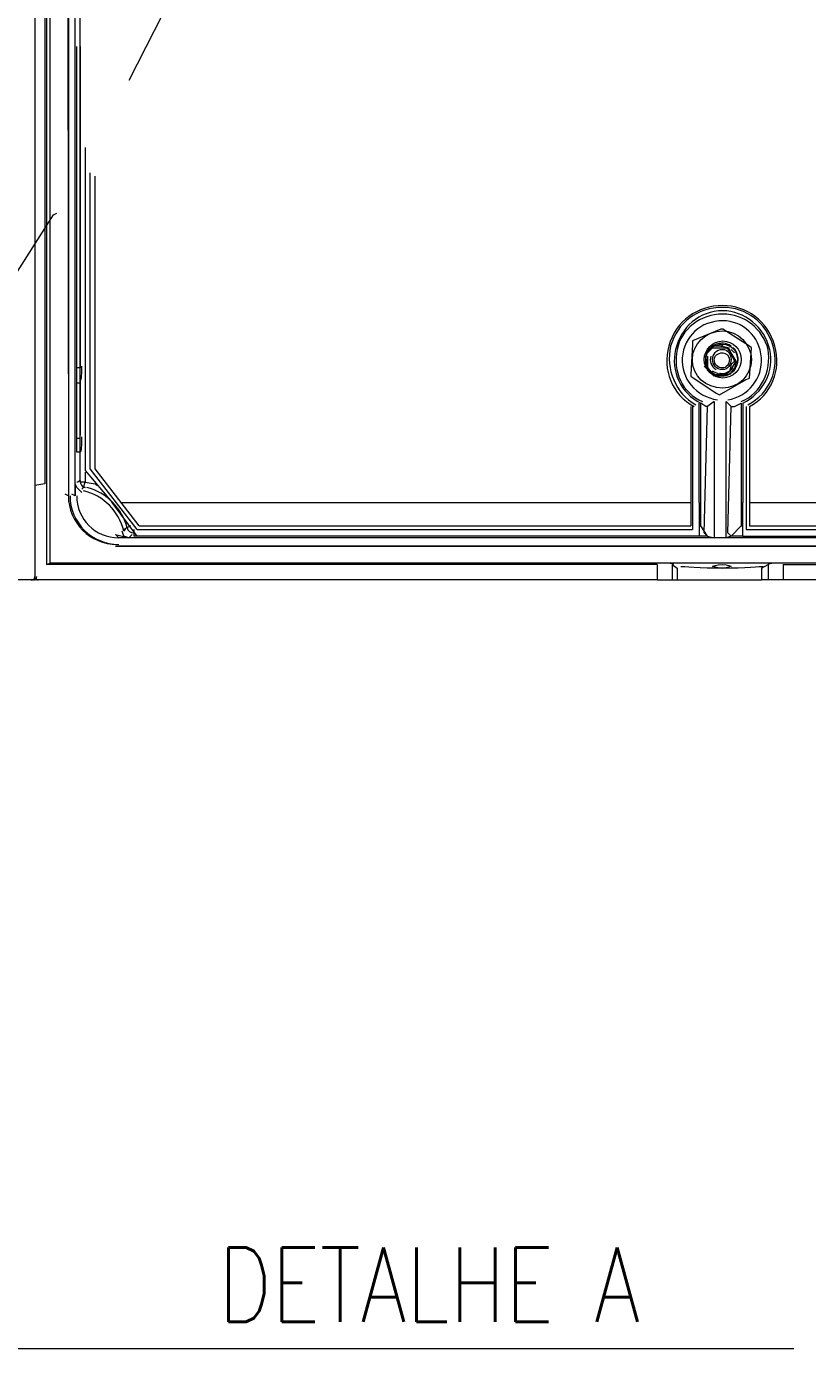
# Model space of a CAD drawing. Header units: metres. Extents: x 2999 to 3164, y 1641 to 1678.
# Drawn here: x 3010.517 to 3011.238, y 1649.433 to 1650.653 of the extents above; entities that cross this region are included whole.
import ezdxf

# ---------------------------------------------------------------- set-up
doc = ezdxf.new("R2010")
doc.units = ezdxf.units.M
doc.linetypes.add('Contínuo', pattern=[0])
doc.layers.add('PDF8_Text', color=30, linetype='Continuous', true_color=0xff7f00)
doc.styles.add('ROMANS', font='ROMANS.shx', dxfattribs={"width": 0.8, "height": 0.1})

msp = doc.modelspace()

# ---------------------------------------------------------------- linework, layer by layer
at = {"color": 7, "linetype": 'Continuous', "lineweight": 20, "true_color": 0x000007}
for points in [[(3010.5247, 1652.675), (3010.5247, 1650.1437), (3010.5247, 1650.1437)], [(3010.5247, 1652.675), (3010.5247, 1650.1437), (3010.5247, 1650.1437)], [(3010.525, 1652.675), (3010.525, 1650.1437), (3010.525, 1650.1437)], [(3010.525, 1652.675), (3010.525, 1650.1437), (3010.525, 1650.1437)], [(3010.5387, 1652.5834), (3010.5387, 1650.1577), (3010.5387, 1650.1577)], [(3010.5356, 1652.5756), (3010.5356, 1650.1562), (3010.5356, 1650.1562)], [(3010.5558, 1652.4655), (3010.5527, 1652.4686), (3010.5558, 1650.2198)], [(3010.562, 1650.2198), (3010.562, 1652.4592), (3010.5558, 1652.4655), (3010.5558, 1650.2198)], [(3010.5247, 1651.3217), (3010.534, 1651.3217), (3010.534, 1650.2307), (3010.5247, 1650.2291)], [(3010.5666, 1650.2322), (3010.5666, 1650.6761), (3010.5666, 1650.6761)], [(3010.5666, 1650.2601), (3010.5635, 1650.2601), (3010.5635, 1650.6342)], [(3010.5666, 1650.6342), (3010.5666, 1650.3377), (3010.5666, 1650.3377)], [(3010.5713, 1650.541), (3010.5713, 1650.2431), (3010.5713, 1650.2431)], [(3010.5759, 1650.2446), (3010.5759, 1650.5178), (3010.5759, 1650.5178)], [(3010.5806, 1650.2446), (3010.5806, 1650.5147), (3010.5806, 1650.5147)], [(3011.1672, 1650.3362), (3011.1719, 1650.3439), (3011.1672, 1650.3517), (3011.1641, 1650.3564), (3011.1579, 1650.3579), (3011.1517, 1650.3579), (3011.1455, 1650.3548), (3011.144, 1650.3486), (3011.144, 1650.3424), (3011.1455, 1650.3362), (3011.1502, 1650.3315), (3011.1471, 1650.3346)], [(3011.1595, 1650.3579), (3011.1564, 1650.361), (3011.1564, 1650.361)], [(3011.1579, 1650.3579), (3011.1595, 1650.3579), (3011.1595, 1650.3579)], [(3011.1533, 1650.33), (3011.1502, 1650.3315), (3011.1455, 1650.3362), (3011.144, 1650.3424), (3011.144, 1650.3486), (3011.1455, 1650.3517), (3011.1502, 1650.3564), (3011.1564, 1650.3564), (3011.1626, 1650.3564), (3011.1657, 1650.3548), (3011.1672, 1650.3502), (3011.1703, 1650.3439), (3011.1672, 1650.3408), (3011.1657, 1650.3346), (3011.1595, 1650.3315), (3011.1564, 1650.3315), (3011.1502, 1650.3346)], [(3011.1455, 1650.3486), (3011.1455, 1650.3377), (3011.1517, 1650.3315), (3011.1626, 1650.3315), (3011.1672, 1650.3362)], [(3011.1626, 1650.3564), (3011.1657, 1650.3564), (3011.1657, 1650.3564)], [(3011.1672, 1650.3517), (3011.1641, 1650.3548), (3011.1641, 1650.3548)], [(3011.1703, 1650.3517), (3011.1672, 1650.3548), (3011.1672, 1650.3548)], [(3010.5666, 1650.3377), (3010.5635, 1650.3377), (3010.5635, 1650.3377)], [(3011.1455, 1650.3362), (3011.1424, 1650.3393), (3011.1424, 1650.3393)], [(3011.1719, 1650.3439), (3011.1703, 1650.3377), (3011.1657, 1650.3315), (3011.1595, 1650.33), (3011.1533, 1650.33)], [(3011.1703, 1650.3377), (3011.1703, 1650.3362), (3011.1703, 1650.3362)], [(3010.5666, 1650.3238), (3010.5635, 1650.3238), (3010.5635, 1650.3238)], [(3011.1517, 1650.33), (3011.1502, 1650.3315), (3011.1502, 1650.3315)], [(3011.13, 1650.302), (3011.13, 1650.1919), (3011.13, 1650.1919)], [(3011.1315, 1650.302), (3011.1315, 1650.1887), (3011.1315, 1650.1887)], [(3011.1378, 1650.2136), (3011.1378, 1650.3051), (3011.1378, 1650.3051)], [(3011.1517, 1650.3067), (3011.1455, 1650.302), (3011.144, 1650.302), (3011.1393, 1650.3051)], [(3011.1455, 1650.1825), (3011.1393, 1650.1919), (3011.1393, 1650.3051)], [(3011.1455, 1650.1825), (3011.1424, 1650.1856), (3011.1455, 1650.302)], [(3011.1517, 1650.3067), (3011.1517, 1650.181), (3011.1517, 1650.181)], [(3011.1626, 1650.3067), (3011.1672, 1650.302), (3011.1703, 1650.302), (3011.1766, 1650.3051)], [(3011.1626, 1650.181), (3011.1626, 1650.3067), (3011.1626, 1650.3067)], [(3011.1672, 1650.1825), (3011.1641, 1650.1856), (3011.1672, 1650.302)], [(3011.1766, 1650.3051), (3011.1766, 1650.1919), (3011.1672, 1650.1825)], [(3011.1781, 1650.3051), (3011.1781, 1650.2136), (3011.1781, 1650.2136)], [(3011.1812, 1650.302), (3011.1812, 1650.1887), (3011.1812, 1650.1887)], [(3011.1843, 1650.302), (3011.1843, 1650.1919), (3011.1843, 1650.1919)], [(3010.5666, 1650.2726), (3010.5635, 1650.2726), (3010.5635, 1650.2726)], [(3010.5666, 1650.2601), (3010.5635, 1650.2601), (3010.5635, 1650.2601)], [(3010.5713, 1650.2431), (3010.5961, 1650.2136), (3010.5961, 1650.2136)], [(3010.5713, 1650.2415), (3010.5713, 1650.2322), (3010.5713, 1650.2322)], [(3010.6194, 1650.1887), (3010.5759, 1650.2446), (3010.5759, 1650.2446)], [(3010.621, 1650.1919), (3010.5806, 1650.2446), (3010.5806, 1650.2446)], [(3010.562, 1650.2307), (3010.562, 1650.2198), (3010.562, 1650.2198)], [(3010.5682, 1650.2229), (3010.5635, 1650.2275), (3010.562, 1650.2307)], [(3010.5697, 1650.2275), (3010.5713, 1650.2322), (3010.5666, 1650.2322)], [(3010.5713, 1650.2322), (3010.5806, 1650.2307), (3010.5822, 1650.2291)], [(3010.5558, 1650.2198), (3010.5527, 1650.2213), (3010.5527, 1650.2213)], [(3010.562, 1650.2198), (3010.5589, 1650.2213), (3010.5589, 1650.2213)], [(3010.6194, 1650.1825), (3010.5961, 1650.2136), (3010.5961, 1650.2136)], [(3010.6039, 1650.2136), (3011.13, 1650.2136), (3011.13, 1650.2136)], [(3011.1378, 1650.2136), (3011.1378, 1650.1825), (3010.6194, 1650.1825)], [(3011.1781, 1650.1825), (3011.1781, 1650.2136), (3011.1781, 1650.2136)], [(3011.1781, 1650.1825), (3011.6949, 1650.1825), (3011.7182, 1650.2136)], [(3011.1843, 1650.2136), (3011.7089, 1650.2136), (3011.7089, 1650.2136)], [(3010.6116, 1650.181), (3010.607, 1650.1825), (3010.6054, 1650.1872)], [(3010.6132, 1650.1919), (3010.607, 1650.1887), (3010.607, 1650.1887)], [(3010.6163, 1650.1887), (3010.6163, 1650.1825), (3010.6163, 1650.1825)], [(3010.6194, 1650.1887), (3011.1315, 1650.1887), (3011.1315, 1650.1887)], [(3010.621, 1650.1919), (3011.13, 1650.1919), (3011.13, 1650.1919)], [(3011.1378, 1650.1919), (3011.1393, 1650.1919), (3011.1393, 1650.1919)], [(3011.1766, 1650.1919), (3011.1781, 1650.1919), (3011.1781, 1650.1919)], [(3011.1812, 1650.1887), (3011.6918, 1650.1887), (3011.6918, 1650.1887)], [(3011.1843, 1650.1919), (3011.6902, 1650.1919), (3011.6902, 1650.1919)], [(3010.6023, 1650.181), (3010.5992, 1650.1841), (3010.6116, 1650.181)], [(3010.5992, 1650.1732), (3011.7135, 1650.1732), (3011.7104, 1650.1763)], [(3011.7135, 1650.181), (3010.6023, 1650.181), (3010.6023, 1650.181)], [(3010.6194, 1650.1825), (3010.6163, 1650.1825), (3010.6163, 1650.1825)], [(3011.1455, 1650.1825), (3011.1378, 1650.1825), (3011.1378, 1650.1825)], [(3011.1455, 1650.1825), (3011.1517, 1650.181), (3011.1517, 1650.181)], [(3011.1672, 1650.1825), (3011.1626, 1650.181), (3011.1517, 1650.181)], [(3011.1781, 1650.1825), (3011.1672, 1650.1825), (3011.1672, 1650.1825)], [(3010.6023, 1650.1732), (3010.5992, 1650.1732), (3010.5992, 1650.1732)], [(3011.7135, 1650.1732), (3010.6023, 1650.1732), (3010.6023, 1650.1732)], [(3011.099, 1650.1562), (3010.5356, 1650.1562), (3010.5387, 1650.1577)], [(3011.2153, 1650.1562), (3011.7772, 1650.1562), (3011.7756, 1650.1577), (3010.5387, 1650.1577)], [(3011.099, 1650.1562), (3011.099, 1650.1422), (3011.1129, 1650.1422)], [(3011.1129, 1650.1562), (3011.1176, 1650.1531), (3011.1176, 1650.1531)], [(3011.1129, 1650.1562), (3011.1129, 1650.1422), (3011.1176, 1650.1422)], [(3011.1176, 1650.1531), (3011.1176, 1650.1422), (3011.1952, 1650.1422)], [(3011.1952, 1650.1531), (3011.2014, 1650.1562), (3011.2014, 1650.1562)], [(3011.2014, 1650.1562), (3011.2014, 1650.1422), (3011.1952, 1650.1422)], [(3011.1952, 1650.1531), (3011.1952, 1650.1422), (3011.1952, 1650.1422)], [(3011.2153, 1650.1562), (3011.2153, 1650.1422), (3011.2014, 1650.1422)], [(3010.5235, 1650.1422), (3009.9508, 1650.1422), (3009.9508, 1650.1422)], [(3011.099, 1650.1422), (3010.5263, 1650.1422), (3010.5263, 1650.1422)], [(3011.788, 1650.1422), (3011.2153, 1650.1422), (3011.2153, 1650.1422)]]:
    msp.add_lwpolyline(points, dxfattribs=at)
at = {"color": 30, "linetype": 'Continuous', "lineweight": 20, "true_color": 0x00001e}
for points in [[(3010.6119, 1650.6031), (3010.6662, 1650.7102), (3010.7159, 1650.8282), (3010.7578, 1650.9477)], [(3010.3217, 1650.181), (3010.3931, 1650.2663), (3010.4738, 1650.3719), (3010.5421, 1650.479), (3010.5452, 1650.4805)]]:
    msp.add_lwpolyline(points, dxfattribs=at)
at = {"color": 7, "linetype": 'Continuous', "lineweight": 20, "true_color": 0x000007}
msp.add_lwpolyline([(3011.1859, 1650.3564), (3011.1843, 1650.3579), (3011.1595, 1650.3734), (3011.1579, 1650.3734), (3011.1315, 1650.3626), (3011.1315, 1650.3595), (3011.13, 1650.3315), (3011.13, 1650.33), (3011.1533, 1650.3145), (3011.1564, 1650.3129), (3011.1812, 1650.3269), (3011.1843, 1650.3284)], close=True, dxfattribs=at)
at = {"color": 150, "linetype": 'Continuous', "lineweight": 20, "true_color": 0x000096}
msp.add_lwpolyline([(3009.7878, 1650.1732), (3010.3419, 1649.433), (3011.225, 1649.433)], dxfattribs=at)
at = {"color": 7, "linetype": 'Continuous', "lineweight": 20, "true_color": 0x000007}
for points, knots in [([(3011.1843, 1650.302), (3011.2045, 1650.3129), (3011.2138, 1650.3362), (3011.2076, 1650.3579), (3011.2076, 1650.3579), (3011.2014, 1650.3812), (3011.1812, 1650.3952), (3011.1595, 1650.3952), (3011.1595, 1650.3952), (3011.1362, 1650.3952), (3011.116, 1650.3812), (3011.1098, 1650.3579), (3011.1098, 1650.3579), (3011.1036, 1650.3362), (3011.1129, 1650.3129), (3011.1331, 1650.302)], [0, 0, 0, 0, 0.0625, 0.0625, 0.0625, 0.062501, 0.125, 0.125, 0.125, 0.125001, 0.1875, 0.1875, 0.1875, 0.187501, 1, 1, 1, 1]), ([(3011.1828, 1650.3036), (3011.2029, 1650.3145), (3011.2122, 1650.3362), (3011.206, 1650.3579), (3011.206, 1650.3579), (3011.1998, 1650.3796), (3011.1812, 1650.3936), (3011.1595, 1650.3936), (3011.1595, 1650.3936), (3011.1362, 1650.3936), (3011.1176, 1650.3796), (3011.1114, 1650.3579), (3011.1114, 1650.3579), (3011.1067, 1650.3362), (3011.116, 1650.3145), (3011.1346, 1650.3036)], [0, 0, 0, 0, 0.0625, 0.0625, 0.0625, 0.062501, 0.125, 0.125, 0.125, 0.125001, 0.1875, 0.1875, 0.1875, 0.187501, 1, 1, 1, 1]), ([(3011.1781, 1650.3051), (3011.1967, 1650.3145), (3011.2076, 1650.3346), (3011.2029, 1650.3548), (3011.2029, 1650.3548), (3011.1983, 1650.375), (3011.1797, 1650.3905), (3011.1595, 1650.3905), (3011.1595, 1650.3905), (3011.1378, 1650.3905), (3011.1207, 1650.375), (3011.116, 1650.3548), (3011.116, 1650.3548), (3011.1114, 1650.3346), (3011.1207, 1650.3145), (3011.1393, 1650.3051)], [0, 0, 0, 0, 0.0625, 0.0625, 0.0625, 0.062501, 0.125, 0.125, 0.125, 0.125001, 0.1875, 0.1875, 0.1875, 0.187501, 1, 1, 1, 1]), ([(3011.1766, 1650.3067), (3011.1952, 1650.3145), (3011.2045, 1650.3346), (3011.2014, 1650.3548), (3011.2014, 1650.3548), (3011.1967, 1650.3734), (3011.1797, 1650.3874), (3011.1595, 1650.3874), (3011.1595, 1650.3874), (3011.1393, 1650.3874), (3011.1207, 1650.3734), (3011.1176, 1650.3548), (3011.1176, 1650.3548), (3011.1129, 1650.3346), (3011.1222, 1650.3145), (3011.1409, 1650.3067)], [0, 0, 0, 0, 0.0625, 0.0625, 0.0625, 0.062501, 0.125, 0.125, 0.125, 0.125001, 0.1875, 0.1875, 0.1875, 0.187501, 1, 1, 1, 1]), ([(3011.1641, 1650.3082), (3011.1828, 1650.3114), (3011.1967, 1650.3284), (3011.1952, 1650.347), (3011.1952, 1650.347), (3011.1936, 1650.3672), (3011.1781, 1650.3812), (3011.1595, 1650.3812), (3011.1595, 1650.3812), (3011.1393, 1650.3812), (3011.1238, 1650.3672), (3011.1222, 1650.347), (3011.1222, 1650.347), (3011.1207, 1650.3284), (3011.1346, 1650.3114), (3011.1548, 1650.3082)], [0, 0, 0, 0, 0.0625, 0.0625, 0.0625, 0.062501, 0.125, 0.125, 0.125, 0.125001, 0.1875, 0.1875, 0.1875, 0.187501, 1, 1, 1, 1]), ([(3011.1859, 1650.3455), (3011.1859, 1650.3595), (3011.1734, 1650.3719), (3011.1595, 1650.3719), (3011.1595, 1650.3719), (3011.144, 1650.3719), (3011.1315, 1650.3595), (3011.1315, 1650.3455), (3011.1315, 1650.3455), (3011.1315, 1650.33), (3011.144, 1650.3191), (3011.1595, 1650.3191), (3011.1595, 1650.3191), (3011.1734, 1650.3191), (3011.1859, 1650.33), (3011.1859, 1650.3455)], [0, 0, 0, 0, 0.0625, 0.0625, 0.0625, 0.062501, 0.125, 0.125, 0.125, 0.125001, 0.1875, 0.1875, 0.1875, 0.187501, 1, 1, 1, 1]), ([(3011.1766, 1650.3455), (3011.1766, 1650.3548), (3011.1688, 1650.3626), (3011.1595, 1650.3626), (3011.1595, 1650.3626), (3011.1502, 1650.3626), (3011.1424, 1650.3548), (3011.1424, 1650.3455), (3011.1424, 1650.3455), (3011.1424, 1650.3362), (3011.1502, 1650.3284), (3011.1595, 1650.3284), (3011.1595, 1650.3284), (3011.1688, 1650.3284), (3011.1766, 1650.3362), (3011.1766, 1650.3455)], [0, 0, 0, 0, 0.0625, 0.0625, 0.0625, 0.062501, 0.125, 0.125, 0.125, 0.125001, 0.1875, 0.1875, 0.1875, 0.187501, 1, 1, 1, 1]), ([(3011.1672, 1650.3579), (3011.1626, 1650.361), (3011.1579, 1650.361), (3011.1533, 1650.3595), (3011.1533, 1650.3595), (3011.1471, 1650.3564), (3011.144, 1650.3517), (3011.144, 1650.347), (3011.144, 1650.347), (3011.144, 1650.3408), (3011.1455, 1650.3362), (3011.1502, 1650.3331)], [0, 0, 0, 0, 0.083333, 0.083333, 0.083333, 0.083334, 0.166667, 0.166667, 0.166667, 0.166668, 1, 1, 1, 1]), ([(3011.1734, 1650.3455), (3011.1734, 1650.3533), (3011.1672, 1650.3595), (3011.1595, 1650.3595), (3011.1595, 1650.3595), (3011.1502, 1650.3595), (3011.144, 1650.3533), (3011.144, 1650.3455), (3011.144, 1650.3455), (3011.144, 1650.3377), (3011.1502, 1650.33), (3011.1595, 1650.33), (3011.1595, 1650.33), (3011.1672, 1650.33), (3011.1734, 1650.3377), (3011.1734, 1650.3455)], [0, 0, 0, 0, 0.0625, 0.0625, 0.0625, 0.062501, 0.125, 0.125, 0.125, 0.125001, 0.1875, 0.1875, 0.1875, 0.187501, 1, 1, 1, 1]), ([(3011.1502, 1650.3331), (3011.1564, 1650.3284), (3011.1657, 1650.33), (3011.1703, 1650.3362), (3011.1703, 1650.3362), (3011.175, 1650.3424), (3011.175, 1650.3517), (3011.1688, 1650.3564)], [0, 0, 0, 0, 0.125, 0.125, 0.125, 0.125001, 1, 1, 1, 1]), ([(3011.1672, 1650.3455), (3011.1672, 1650.3502), (3011.1641, 1650.3548), (3011.1595, 1650.3548), (3011.1595, 1650.3548), (3011.1533, 1650.3548), (3011.1502, 1650.3502), (3011.1502, 1650.3455), (3011.1502, 1650.3455), (3011.1502, 1650.3408), (3011.1533, 1650.3362), (3011.1595, 1650.3362), (3011.1595, 1650.3362), (3011.1641, 1650.3362), (3011.1672, 1650.3408), (3011.1672, 1650.3455)], [0, 0, 0, 0, 0.0625, 0.0625, 0.0625, 0.062501, 0.125, 0.125, 0.125, 0.125001, 0.1875, 0.1875, 0.1875, 0.187501, 1, 1, 1, 1]), ([(3011.1657, 1650.3455), (3011.1657, 1650.3486), (3011.1626, 1650.3517), (3011.1595, 1650.3517), (3011.1595, 1650.3517), (3011.1548, 1650.3517), (3011.1517, 1650.3486), (3011.1517, 1650.3455), (3011.1517, 1650.3455), (3011.1517, 1650.3408), (3011.1548, 1650.3377), (3011.1595, 1650.3377), (3011.1595, 1650.3377), (3011.1626, 1650.3377), (3011.1657, 1650.3408), (3011.1657, 1650.3455)], [0, 0, 0, 0, 0.0625, 0.0625, 0.0625, 0.062501, 0.125, 0.125, 0.125, 0.125001, 0.1875, 0.1875, 0.1875, 0.187501, 1, 1, 1, 1]), ([(3011.1207, 1650.1546), (3011.1222, 1650.1546), (3011.1393, 1650.1531), (3011.1595, 1650.1531), (3011.1595, 1650.1531), (3011.1797, 1650.1531), (3011.1952, 1650.1546), (3011.1967, 1650.1546)], [0, 0, 0, 0, 0.125, 0.125, 0.125, 0.125001, 1, 1, 1, 1]), ([(3011.1672, 1650.1546), (3011.1672, 1650.1546), (3011.1641, 1650.1562), (3011.1595, 1650.1562), (3011.1595, 1650.1562), (3011.1533, 1650.1562), (3011.1502, 1650.1546), (3011.1502, 1650.1546), (3011.1502, 1650.1546), (3011.1502, 1650.1546), (3011.1533, 1650.1531), (3011.1595, 1650.1531), (3011.1595, 1650.1531), (3011.1641, 1650.1531), (3011.1672, 1650.1546), (3011.1672, 1650.1546)], [0, 0, 0, 0, 0.0625, 0.0625, 0.0625, 0.062501, 0.125, 0.125, 0.125, 0.125001, 0.1875, 0.1875, 0.1875, 0.187501, 1, 1, 1, 1])]:
    msp.add_open_spline(points, degree=3, knots=knots, dxfattribs=at)
for points in [[(3011.1486, 1650.3486), (3011.1471, 1650.3439), (3011.1486, 1650.3393), (3011.1533, 1650.3362)], [(3011.1734, 1650.3455), (3011.1734, 1650.3486), (3011.1719, 1650.3517), (3011.1703, 1650.3548)], [(3010.5666, 1650.3253), (3010.5682, 1650.3269), (3010.5682, 1650.3331), (3010.5682, 1650.3393)], [(3011.1564, 1650.3331), (3011.161, 1650.3315), (3011.1657, 1650.3331), (3011.1688, 1650.3377)], [(3010.5666, 1650.3284), (3010.5666, 1650.3207), (3010.5666, 1650.3005), (3010.5666, 1650.2757)], [(3010.5666, 1650.2601), (3010.5682, 1650.2601), (3010.5682, 1650.2663), (3010.5682, 1650.2741)], [(3010.5666, 1650.2338), (3010.5651, 1650.2338), (3010.5651, 1650.2322), (3010.5635, 1650.2322)], [(3010.5666, 1650.2338), (3010.5666, 1650.2307), (3010.5682, 1650.2275), (3010.5713, 1650.2275)], [(3010.5713, 1650.2275), (3010.5697, 1650.2275), (3010.5682, 1650.226), (3010.5682, 1650.226)], [(3010.607, 1650.1872), (3010.6023, 1650.2058), (3010.5884, 1650.2198), (3010.5697, 1650.2244)], [(3010.6101, 1650.1903), (3010.6054, 1650.2074), (3010.5915, 1650.2229), (3010.5728, 1650.2275)], [(3010.5558, 1650.2198), (3010.5558, 1650.195), (3010.5759, 1650.1748), (3010.6008, 1650.1748)], [(3010.5573, 1650.2198), (3010.5573, 1650.195), (3010.5775, 1650.1748), (3010.6023, 1650.1748)], [(3010.5635, 1650.2198), (3010.5635, 1650.1981), (3010.5806, 1650.181), (3010.6023, 1650.181)], [(3010.5635, 1650.2198), (3010.5635, 1650.1981), (3010.5806, 1650.181), (3010.6023, 1650.181)], [(3010.607, 1650.1872), (3010.607, 1650.1872), (3010.6085, 1650.1887), (3010.6085, 1650.1887)], [(3010.6101, 1650.1903), (3010.6101, 1650.1872), (3010.6132, 1650.1856), (3010.6163, 1650.1856)], [(3010.6116, 1650.181), (3010.6132, 1650.1825), (3010.6132, 1650.1825), (3010.6147, 1650.1841)], [(3011.1145, 1650.1562), (3011.1129, 1650.1577), (3011.1067, 1650.1577), (3011.099, 1650.1577)], [(3011.2169, 1650.1577), (3011.2091, 1650.1577), (3011.2029, 1650.1577), (3011.2014, 1650.1562)], [(3010.5216, 1650.1422), (3010.5232, 1650.1422), (3010.5247, 1650.1422), (3010.5247, 1650.1453)], [(3010.5235, 1650.1422), (3010.525, 1650.1422), (3010.5266, 1650.1422), (3010.5266, 1650.1453)], [(3010.5247, 1650.1453), (3010.5247, 1650.1422), (3010.5263, 1650.1422), (3010.5278, 1650.1422)]]:
    msp.add_open_spline(points, degree=3, dxfattribs=at)

# ---------------------------------------------------------------- texts
at = {"layer": 'PDF8_Text', "linetype": 'Contínuo', "insert": (3010.8887, 1649.4919), "char_height": 0.068351, "attachment_point": 5, "style": 'ROMANS'}
msp.add_mtext_dynamic_manual_height_columns('{\\C30;DETALHE A}', width=1.739169, gutter_width=0.6835, heights=[0], dxfattribs=at)

doc.saveas('drawing.dxf')
